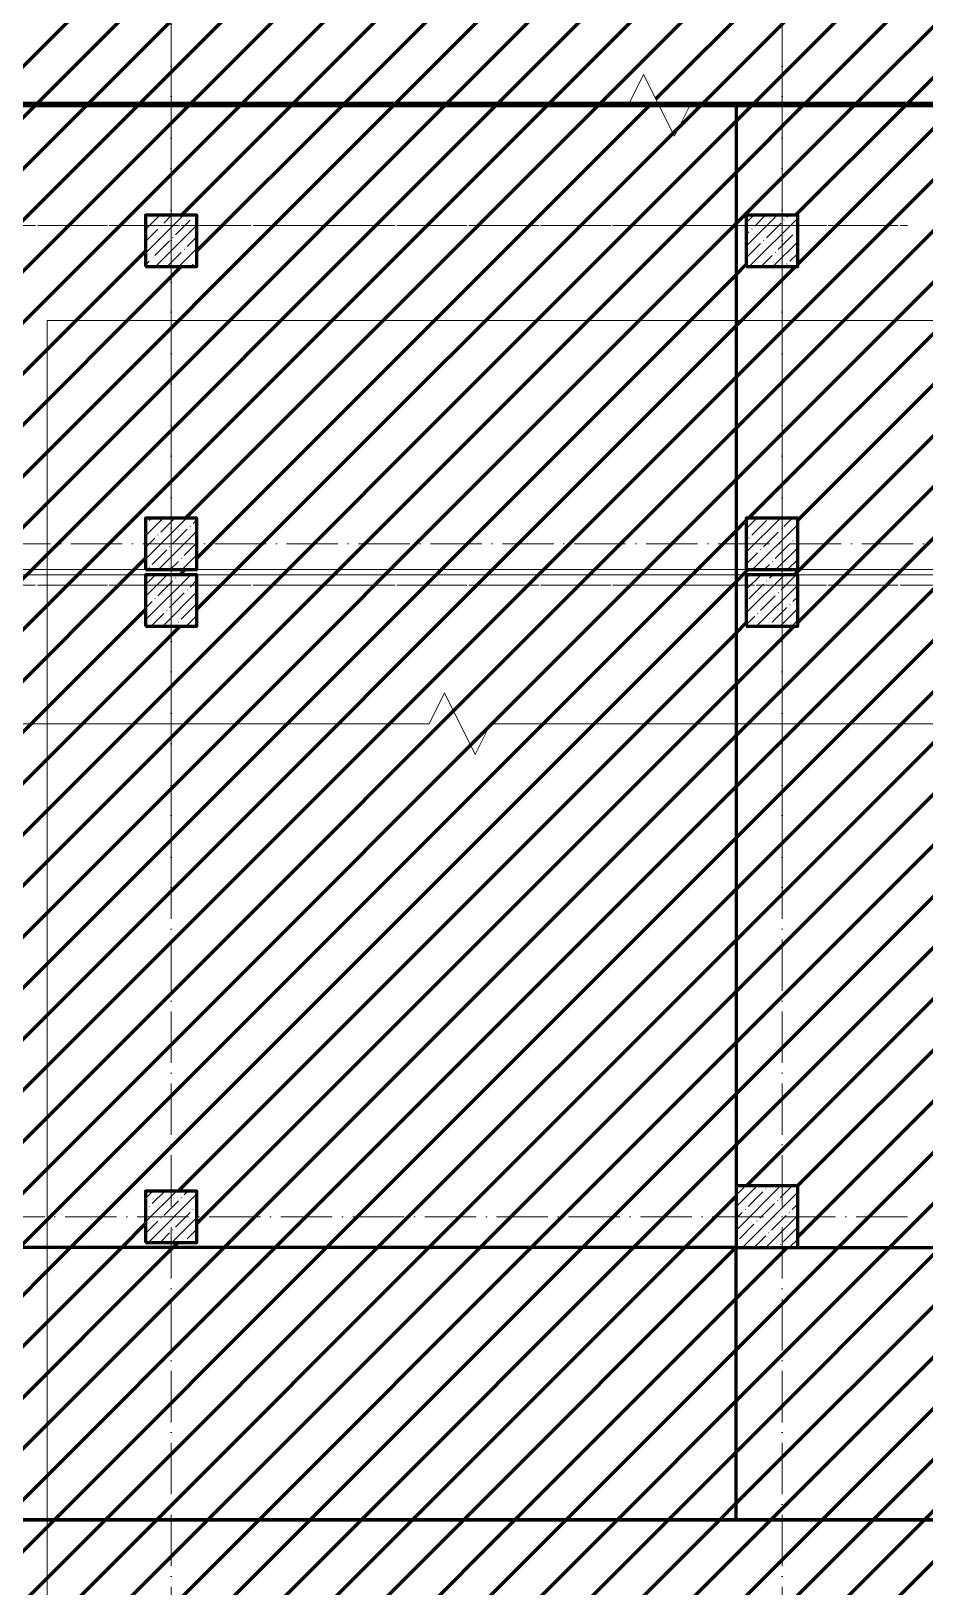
# Model space of a CAD drawing. Header units: millimetres. Extents: x -606178 to 312196, y -19338 to 632709.
# Drawn here: x -344046 to -335342, y 484871 to 500018 of the extents above; entities that cross this region are included whole.
import ezdxf

# ---------------------------------------------------------------- set-up
doc = ezdxf.new("R2010")
doc.units = ezdxf.units.MM
doc.linetypes.add('50_200_ШТРИХ_1Т_ш5_п1_п1_', pattern=[700, 500, -100, 0, -100])
for name, color, linetype, lineweight in [('6.4.1) Окр пт с инж. ПТ2.16', 3, 'Continuous', 60), ('6.4.3) Окр пт с инж. ПТ2.3', 150, 'Continuous', 60), ('A-DETL-GENF-OTLN', 7, 'Continuous', 9), ('A-FLOR-____-OTLN', 7, 'Continuous', 9), ('S-COLS-____-MCUT', 7, 'Continuous', 50), ('S-COLS-____-OTLN', 7, 'Continuous', 9), ('S-GRID-____-OTLN-1', 7, '50_200_ШТРИХ_1Т_ш5_п1_п1_', 9)]:
    doc.layers.add(name, color=color, linetype=linetype, lineweight=lineweight)
doc.layers.add('G-____-____-SYMB-1', color=9, linetype='Continuous', lineweight=9, true_color=0x808080)
pattern_1 = [(45, (-89000, -42681.04), (-114.04925, 114.04925), []), (45, (-88885.95, -42681.04), (-114.04925, 114.04925), [201.613, -40.323, 3.353, -36.97])]
pattern_2 = [(45, (-83150, -42681.04), (-114.04925, 114.04925), []), (45, (-83035.95, -42681.04), (-114.04925, 114.04925), [201.613, -40.323, 3.353, -36.97])]
pattern_3 = [(45, (-89000, -46181.04), (-114.04925, 114.04925), []), (45, (-88885.95, -46181.04), (-114.04925, 114.04925), [201.613, -40.323, 3.353, -36.97])]
pattern_4 = [(45, (-83150, -46181.04), (-114.04925, 114.04925), []), (45, (-83035.95, -46181.04), (-114.04925, 114.04925), [201.613, -40.323, 3.353, -36.97])]
pattern_5 = [(45, (-83150, -43231.04), (-114.04925, 114.04925), []), (45, (-83035.95, -43231.04), (-114.04925, 114.04925), [201.613, -40.323, 3.353, -36.97])]
pattern_6 = [(45, (-89000, -43231.04), (-114.04925, 114.04925), []), (45, (-88885.95, -43231.04), (-114.04925, 114.04925), [201.613, -40.323, 3.353, -36.97])]

# ---------------------------------------------------------------- blocks, each defined once
blk = doc.blocks.new('BSC_Колонна _Прямоугольная - 500х500-25642906-АР1_План отверстий 1 этажа в осях 1-64_А-ГГ')
at = {"layer": 'S-COLS-____-OTLN'}
h = blk.add_hatch(dxfattribs=at)
h.set_pattern_fill('FP_37', color=256, style=0, pattern_type=2)
h.set_pattern_definition(pattern_1)
h.paths.add_polyline_path([(-250, -250), (250, -250), (250, 250), (-250, 250)], flags=0)
at = {"layer": 'S-COLS-____-MCUT'}
for p, q in [((250, 250), (-250, 250)), ((-250, 250), (-250, -250)), ((250, -250), (250, 250)), ((-250, -250), (250, -250))]:
    blk.add_line(p, q, dxfattribs=at)
blk = doc.blocks.new('BSC_Колонна _Прямоугольная - 600х600-26981669-АР1_План отверстий 1 этажа в осях 1-64_А-ГГ')
at = {"layer": 'S-COLS-____-OTLN'}
h = blk.add_hatch(dxfattribs=at)
h.set_pattern_fill('FP_43', color=256, style=0, pattern_type=2)
h.set_pattern_definition([(45, (-88950, -36681.04), (-114.04925, 114.04925), []), (45, (-88835.95, -36681.04), (-114.04925, 114.04925), [201.613, -40.323, 3.353, -36.97])])
h.paths.add_polyline_path([(-300, -300), (300, -300), (300, 300), (-300, 300)], flags=0)
at = {"layer": 'S-COLS-____-MCUT'}
for p, q in [((300, 300), (-300, 300)), ((-300, 300), (-300, -300)), ((300, -300), (300, 300)), ((-300, -300), (300, -300))]:
    blk.add_line(p, q, dxfattribs=at)
blk = doc.blocks.new('BSC_Колонна _Прямоугольная - 500х500-V17-АР1_План отверстий 1 этажа в осях 1-64_А-ГГ')
at = {"layer": 'S-COLS-____-OTLN'}
h = blk.add_hatch(dxfattribs=at)
h.set_pattern_fill('FP_48', color=256, style=0, pattern_type=2)
h.set_pattern_definition(pattern_2)
h.paths.add_polyline_path([(-250, -250), (250, -250), (250, 250), (-250, 250)], flags=0)
at = {"layer": 'S-COLS-____-MCUT'}
for p, q in [((250, 250), (-250, 250)), ((-250, 250), (-250, -250)), ((250, -250), (250, 250)), ((-250, -250), (250, -250))]:
    blk.add_line(p, q, dxfattribs=at)
blk = doc.blocks.new('BSC_Колонна _Прямоугольная - 500х500-V87-АР1_План отверстий 1 этажа в осях 1-64_А-ГГ')
at = {"layer": 'S-COLS-____-OTLN'}
h = blk.add_hatch(dxfattribs=at)
h.set_pattern_fill('FP_119', color=256, style=0, pattern_type=2)
h.set_pattern_definition(pattern_3)
h.paths.add_polyline_path([(-250, -250), (250, -250), (250, 250), (-250, 250)], flags=0)
at = {"layer": 'S-COLS-____-MCUT'}
for p, q in [((250, 250), (-250, 250)), ((-250, 250), (-250, -250)), ((250, -250), (250, 250)), ((-250, -250), (250, -250))]:
    blk.add_line(p, q, dxfattribs=at)
blk = doc.blocks.new('BSC_Колонна _Прямоугольная - 500х500-V88-АР1_План отверстий 1 этажа в осях 1-64_А-ГГ')
at = {"layer": 'S-COLS-____-OTLN'}
h = blk.add_hatch(dxfattribs=at)
h.set_pattern_fill('FP_120', color=256, style=0, pattern_type=2)
h.set_pattern_definition(pattern_4)
h.paths.add_polyline_path([(-250, -250), (250, -250), (250, 250), (-250, 250)], flags=0)
at = {"layer": 'S-COLS-____-MCUT'}
for p, q in [((250, 250), (-250, 250)), ((-250, 250), (-250, -250)), ((250, -250), (250, 250)), ((-250, -250), (250, -250))]:
    blk.add_line(p, q, dxfattribs=at)
blk = doc.blocks.new('BSC_Колонна _Прямоугольная - 500х500-V91-АР1_План отверстий 1 этажа в осях 1-64_А-ГГ')
at = {"layer": 'S-COLS-____-OTLN'}
h = blk.add_hatch(dxfattribs=at)
h.set_pattern_fill('FP_123', color=256, style=0, pattern_type=2)
h.set_pattern_definition([(45, (-83150, -36681.04), (-114.04925, 114.04925), []), (45, (-83035.95, -36681.04), (-114.04925, 114.04925), [201.613, -40.323, 3.353, -36.97])])
h.paths.add_polyline_path([(-250, -250), (250, -250), (250, 250), (-250, 250)], flags=0)
at = {"layer": 'S-COLS-____-MCUT'}
for p, q in [((250, 250), (-250, 250)), ((-250, 250), (-250, -250)), ((250, -250), (250, 250)), ((-250, -250), (250, -250))]:
    blk.add_line(p, q, dxfattribs=at)
blk = doc.blocks.new('BSC_Колонна _Прямоугольная - 500х500-V135-АР1_План отверстий 1 этажа в осях 1-64_А-ГГ')
at = {"layer": 'S-COLS-____-OTLN'}
h = blk.add_hatch(dxfattribs=at)
h.set_pattern_fill('FP_169', color=256, style=0, pattern_type=2)
h.set_pattern_definition(pattern_5)
h.paths.add_polyline_path([(-250, -250), (250, -250), (250, 250), (-250, 250)], flags=0)
at = {"layer": 'S-COLS-____-MCUT'}
for p, q in [((250, 250), (-250, 250)), ((-250, 250), (-250, -250)), ((250, -250), (250, 250)), ((-250, -250), (250, -250))]:
    blk.add_line(p, q, dxfattribs=at)
blk = doc.blocks.new('BSC_Колонна _Прямоугольная - 500х500-V136-АР1_План отверстий 1 этажа в осях 1-64_А-ГГ')
at = {"layer": 'S-COLS-____-OTLN'}
h = blk.add_hatch(dxfattribs=at)
h.set_pattern_fill('FP_170', color=256, style=0, pattern_type=2)
h.set_pattern_definition(pattern_6)
h.paths.add_polyline_path([(-250, -250), (250, -250), (250, 250), (-250, 250)], flags=0)
at = {"layer": 'S-COLS-____-MCUT'}
for p, q in [((250, 250), (-250, 250)), ((-250, 250), (-250, -250)), ((250, -250), (250, 250)), ((-250, -250), (250, -250))]:
    blk.add_line(p, q, dxfattribs=at)
blk = doc.blocks.new('DET_L_Линия разрыва - М100-27490010-АР1_План отверстий 1 этажа в осях 1-64_А-ГГ')
at = {"layer": 'A-DETL-GENF-OTLN'}
for p, q in [((14250, 300), (14100, 0)), ((14550, -300), (14250, 300)), ((14100, 0), (0, 0)), ((14700, 0), (14550, -300)), ((28800, 0), (14700, 0))]:
    blk.add_line(p, q, dxfattribs=at)
blk = doc.blocks.new('BSC_Колонна _Прямоугольная - 500х500-V37-АР1_План отверстий 1 этажа в осях 1-64_Ю-ЯЯ')
at = {"layer": 'S-COLS-____-OTLN'}
h = blk.add_hatch(dxfattribs=at)
h.set_pattern_fill('FP_44', color=256, style=0, pattern_type=2)
h.set_pattern_definition(pattern_1)
h.paths.add_polyline_path([(-250, -250), (250, -250), (250, 250), (-250, 250)], flags=0)
at = {"layer": 'S-COLS-____-MCUT'}
for p, q in [((250, 250), (-250, 250)), ((-250, 250), (-250, -250)), ((250, -250), (250, 250)), ((-250, -250), (250, -250))]:
    blk.add_line(p, q, dxfattribs=at)
blk = doc.blocks.new('BSC_Колонна _Прямоугольная - 500х500-V39-АР1_План отверстий 1 этажа в осях 1-64_Ю-ЯЯ')
at = {"layer": 'S-COLS-____-OTLN'}
h = blk.add_hatch(dxfattribs=at)
h.set_pattern_fill('FP_46', color=256, style=0, pattern_type=2)
h.set_pattern_definition(pattern_2)
h.paths.add_polyline_path([(-250, -250), (250, -250), (250, 250), (-250, 250)], flags=0)
at = {"layer": 'S-COLS-____-MCUT'}
for p, q in [((250, 250), (-250, 250)), ((-250, 250), (-250, -250)), ((250, -250), (250, 250)), ((-250, -250), (250, -250))]:
    blk.add_line(p, q, dxfattribs=at)
blk = doc.blocks.new('BSC_Колонна _Прямоугольная - 500х500-V58-АР1_План отверстий 1 этажа в осях 1-64_Ю-ЯЯ')
at = {"layer": 'S-COLS-____-OTLN'}
h = blk.add_hatch(dxfattribs=at)
h.set_pattern_fill('FP_65', color=256, style=0, pattern_type=2)
h.set_pattern_definition(pattern_3)
h.paths.add_polyline_path([(-250, -250), (250, -250), (250, 250), (-250, 250)], flags=0)
at = {"layer": 'S-COLS-____-MCUT'}
for p, q in [((250, 250), (-250, 250)), ((-250, 250), (-250, -250)), ((250, -250), (250, 250)), ((-250, -250), (250, -250))]:
    blk.add_line(p, q, dxfattribs=at)
blk = doc.blocks.new('BSC_Колонна _Прямоугольная - 500х500-V59-АР1_План отверстий 1 этажа в осях 1-64_Ю-ЯЯ')
at = {"layer": 'S-COLS-____-OTLN'}
h = blk.add_hatch(dxfattribs=at)
h.set_pattern_fill('FP_66', color=256, style=0, pattern_type=2)
h.set_pattern_definition(pattern_4)
h.paths.add_polyline_path([(-250, -250), (250, -250), (250, 250), (-250, 250)], flags=0)
at = {"layer": 'S-COLS-____-MCUT'}
for p, q in [((250, 250), (-250, 250)), ((-250, 250), (-250, -250)), ((250, -250), (250, 250)), ((-250, -250), (250, -250))]:
    blk.add_line(p, q, dxfattribs=at)
blk = doc.blocks.new('BSC_Колонна _Прямоугольная - 500х500-V143-АР1_План отверстий 1 этажа в осях 1-64_Ю-ЯЯ')
at = {"layer": 'S-COLS-____-OTLN'}
h = blk.add_hatch(dxfattribs=at)
h.set_pattern_fill('FP_154', color=256, style=0, pattern_type=2)
h.set_pattern_definition(pattern_5)
h.paths.add_polyline_path([(-250, -250), (250, -250), (250, 250), (-250, 250)], flags=0)
at = {"layer": 'S-COLS-____-MCUT'}
for p, q in [((250, 250), (-250, 250)), ((-250, 250), (-250, -250)), ((250, -250), (250, 250)), ((-250, -250), (250, -250))]:
    blk.add_line(p, q, dxfattribs=at)
blk = doc.blocks.new('BSC_Колонна _Прямоугольная - 500х500-V144-АР1_План отверстий 1 этажа в осях 1-64_Ю-ЯЯ')
at = {"layer": 'S-COLS-____-OTLN'}
h = blk.add_hatch(dxfattribs=at)
h.set_pattern_fill('FP_155', color=256, style=0, pattern_type=2)
h.set_pattern_definition(pattern_6)
h.paths.add_polyline_path([(-250, -250), (250, -250), (250, 250), (-250, 250)], flags=0)
at = {"layer": 'S-COLS-____-MCUT'}
for p, q in [((250, 250), (-250, 250)), ((-250, 250), (-250, -250)), ((250, -250), (250, 250)), ((-250, -250), (250, -250))]:
    blk.add_line(p, q, dxfattribs=at)
blk = doc.blocks.new('DET_L_Линия разрыва - М100-27489994-АР1_План отверстий 1 этажа в осях 1-64_Ю-ЯЯ')
at = {"layer": 'A-DETL-GENF-OTLN'}
for p, q in [((16000, 300), (15850, 0)), ((16300, -300), (16000, 300)), ((15850, 0), (0, 0)), ((16450, 0), (16300, -300)), ((32300, 0), (16450, 0))]:
    blk.add_line(p, q, dxfattribs=at)

msp = doc.modelspace()

# ---------------------------------------------------------------- hatches: boundary and pattern name
at = {"layer": '6.4.3) Окр пт с инж. ПТ2.3'}
h = msp.add_hatch(dxfattribs=at)
h.set_pattern_fill('ANSI31', color=256, scale=111)
h.paths.add_polyline_path([(-332580.7712, 501875.3011), (-332580.7712, 503075.3011), (-332580.7712, 503475.3011), (-336580.7712, 503475.3011), (-337080.7712, 503475.3011), (-338565.7712, 503475.3011), (-338935.7712, 503475.3011), (-339385.7712, 503475.3011), (-339615.7712, 503475.3011), (-339665.7712, 503475.3011), (-340765.7712, 503475.3011), (-340815.7712, 503475.3011), (-341015.7712, 503475.3011), (-341065.7712, 503475.3011), (-342430.7712, 503475.3011), (-342830.7712, 503475.3011), (-342830.7712, 503175.3011), (-344150.7712, 503175.3011), (-344150.7712, 504475.3011), (-343900.7712, 504475.3011), (-343500.7712, 504475.3011), (-343030.7712, 504475.3011), (-343030.7712, 505525.3011), (-343030.7712, 505925.3011), (-343030.7712, 507225.3011), (-344480.7712, 507225.3011), (-344830.7712, 507225.3011), (-344830.7712, 507975.3011), (-344830.7712, 508275.3011), (-344830.7712, 509975.3011), (-344480.7712, 509975.3011), (-343430.7712, 509975.3011), (-343430.7712, 510075.3011), (-343430.7712, 510275.3011), (-343430.7712, 510975.3011), (-343430.7712, 511175.3011), (-343430.7712, 511890.3011), (-344130.7712, 511890.3011), (-344530.7712, 511890.3011), (-345530.7712, 511890.3011), (-345580.7712, 511890.3011), (-346480.7712, 511890.3011), (-346880.7712, 511890.3011), (-347630.7712, 511890.3011), (-347630.7712, 511675.3011), (-347630.7712, 511175.3011), (-348130.7712, 511175.3011), (-348130.7712, 507475.3011), (-347830.7712, 507475.3011), (-347830.7712, 506975.3011), (-348130.7712, 506975.3011), (-348130.7712, 504475.3011), (-347230.7712, 504475.3011), (-347230.7712, 502675.3011), (-348130.7712, 502675.3011), (-348130.7712, 499550.3011), (-347230.7712, 499550.3011), (-347230.7712, 499295.4397), (-338230.7712, 499295.4397), (-338080.7712, 499595.4397), (-337780.7712, 498995.4397), (-337630.7712, 499295.4397), (-328980.7712, 499295.4397), (-328980.7712, 500125.3011), (-332580.7712, 500125.3011)])
h.paths.add_polyline_path([(-343570.7712, 506185.3011), (-343770.7712, 506185.3011), (-343770.7712, 506385.3011), (-343570.7712, 506385.3011)], flags=16)
h.paths.add_polyline_path([(-343530.7712, 510975.3011), (-343730.7712, 510975.3011), (-343730.7712, 511175.3011), (-343530.7712, 511175.3011)], flags=16)
h = msp.add_hatch(dxfattribs=at)
h.set_pattern_fill('ANSI31', color=256, scale=111)
h.paths.add_polyline_path([(-337180.7712, 499295.4397), (-347230.7712, 499295.4397), (-347230.7712, 497725.3011), (-348130.7712, 497725.3011), (-348130.7712, 495275.3011), (-347830.7712, 495275.3011), (-347830.7712, 494775.3011), (-348130.7712, 494775.3011), (-348130.7712, 488725.3011), (-347830.7712, 488725.3011), (-347830.7712, 488175.3011), (-337180.7712, 488175.3011), (-337180.7712, 488775.3011)])
h.paths.add_polyline_path([(-342430.7712, 488725.3011), (-342430.7712, 488225.3011), (-342930.7712, 488225.3011), (-342930.7712, 488725.3011)], flags=16)
h.paths.add_polyline_path([(-342930.7712, 494225.3011), (-342930.7712, 494725.3011), (-342430.7712, 494725.3011), (-342430.7712, 494225.3011)], flags=16)
h.paths.add_polyline_path([(-342930.7712, 494775.3011), (-342930.7712, 495275.3011), (-342430.7712, 495275.3011), (-342430.7712, 494775.3011)], flags=16)
h.paths.add_polyline_path([(-342930.7712, 497725.3011), (-342930.7712, 498225.3011), (-342430.7712, 498225.3011), (-342430.7712, 497725.3011)], flags=16)
h = msp.add_hatch(dxfattribs=at)
h.set_pattern_fill('ANSI31', color=256, scale=111)
h.paths.add_polyline_path([(-324580.7712, 494225.3011), (-325080.7712, 494225.3011), (-325080.7712, 494725.3011), (-324580.7712, 494725.3011), (-324580.7712, 497525.3011), (-324836.7712, 497525.3011), (-324836.7712, 497625.3011), (-328980.7712, 497625.3011), (-328980.7712, 498575.3011), (-324580.7712, 498575.3011), (-324580.7712, 499314.185), (-337180.7712, 499314.185), (-337180.7712, 488775.3011), (-336580.7712, 488775.3011), (-336580.7712, 488175.3011), (-324580.7712, 488175.3011), (-324580.7712, 488875.3011), (-325080.7712, 488875.3011), (-325080.7712, 489375.3011), (-324580.7712, 489375.3011)])
h.paths.add_polyline_path([(-331930.7712, 493875.3011), (-333130.7712, 493875.3011), (-333130.7712, 495760.3011), (-331930.7712, 495760.3011)], flags=16)
h.paths.add_polyline_path([(-332080.7712, 489375.3011), (-332080.7712, 488875.3011), (-332580.7712, 488875.3011), (-332580.7712, 489375.3011)], flags=16)
h.paths.add_polyline_path([(-336580.7712, 494225.3011), (-337080.7712, 494225.3011), (-337080.7712, 494725.3011), (-336580.7712, 494725.3011)], flags=16)
h.paths.add_polyline_path([(-336580.7712, 494775.3011), (-337080.7712, 494775.3011), (-337080.7712, 495275.3011), (-336580.7712, 495275.3011)], flags=16)
h.paths.add_polyline_path([(-332080.7712, 498075.3011), (-332580.7712, 498075.3011), (-332580.7712, 498575.3011), (-332080.7712, 498575.3011)], flags=16)
h.paths.add_polyline_path([(-332630.7712, 498625.3011), (-333130.7712, 498625.3011), (-333130.7712, 499125.3011), (-332630.7712, 499125.3011)], flags=16)
h.paths.add_polyline_path([(-336580.7712, 497725.3011), (-337080.7712, 497725.3011), (-337080.7712, 498225.3011), (-336580.7712, 498225.3011)], flags=16)
h = msp.add_hatch(dxfattribs=at)
h.set_pattern_fill('ANSI31', color=256, scale=111)
h.paths.add_polyline_path([(-337180.7712, 488175.3011), (-348130.7712, 488175.3011), (-348130.7712, 485525.3011), (-337180.7712, 485525.3011)])
h = msp.add_hatch(dxfattribs=at)
h.set_pattern_fill('ANSI31', color=256, scale=111)
h.paths.add_polyline_path([(-324586.7712, 488175.3011), (-337180.7712, 488175.3011), (-337180.7712, 485525.3011), (-324836.7712, 485525.3011), (-324836.7712, 485869.3011), (-325086.7712, 485869.3011), (-325086.7712, 486369.3011), (-324836.7712, 486369.3011), (-324836.7712, 486713.3011), (-324586.7712, 486713.3011)])
h.paths.add_polyline_path([(-332080.7712, 486375.3011), (-332080.7712, 485875.3011), (-332580.7712, 485875.3011), (-332580.7712, 486375.3011)], flags=16)
h = msp.add_hatch(dxfattribs=at)
h.set_pattern_fill('ANSI31', color=256, scale=111)
h.paths.add_polyline_path([(-325080.7712, 480375.3011), (-324580.7712, 480375.3011), (-324580.7712, 485525.3011), (-324836.7712, 485525.3011), (-348130.7712, 485525.3011), (-348130.7712, 482725.3011), (-347830.7712, 482725.3011), (-347830.7712, 482225.3011), (-348130.7712, 482225.3011), (-348130.7712, 476725.3011), (-347830.7712, 476725.3011), (-347830.7712, 476225.3011), (-348130.7712, 476225.3011), (-348130.7712, 470725.3011), (-347830.7712, 470725.3011), (-347830.7712, 470225.3011), (-348130.7712, 470225.3011), (-348130.7712, 468375.3011), (-324580.7712, 468375.3011), (-324580.7712, 470875.3011), (-325080.7712, 470875.3011), (-325080.7712, 471375.3011), (-324580.7712, 471375.3011), (-324580.7712, 476531.3011), (-324830.7712, 476531.3011), (-324830.7712, 476875.3011), (-325080.7712, 476875.3011), (-325080.7712, 477375.3011), (-324830.7712, 477375.3011), (-324830.7712, 477719.3011), (-324580.7712, 477719.3011), (-324580.7712, 479875.3011), (-325080.7712, 479875.3011)])
h.paths.add_polyline_path([(-342430.7712, 482225.3011), (-342930.7712, 482225.3011), (-342930.7712, 482725.3011), (-342430.7712, 482725.3011)], flags=16)
h.paths.add_polyline_path([(-337180.7712, 482175.3011), (-337180.7712, 482775.3011), (-336580.7712, 482775.3011), (-336580.7712, 482175.3011)], flags=16)
h.paths.add_polyline_path([(-337180.7712, 477975.3011), (-335980.7712, 477975.3011), (-335980.7712, 475825.3011), (-337180.7712, 475825.3011)], flags=16)
h.paths.add_polyline_path([(-342430.7712, 476725.3011), (-342430.7712, 476225.3011), (-342930.7712, 476225.3011), (-342930.7712, 476725.3011)], flags=16)
h.paths.add_polyline_path([(-332580.7712, 480375.3011), (-332080.7712, 480375.3011), (-332080.7712, 479875.3011), (-332580.7712, 479875.3011)], flags=16)
h.paths.add_polyline_path([(-332580.7712, 477375.3011), (-331930.7712, 477375.3011), (-331930.7712, 476175.3011), (-332580.7712, 476175.3011)], flags=16)
h.paths.add_polyline_path([(-342430.7712, 470725.3011), (-342430.7712, 470225.3011), (-342930.7712, 470225.3011), (-342930.7712, 470725.3011)], flags=16)
h.paths.add_polyline_path([(-337180.7712, 470775.3011), (-336580.7712, 470775.3011), (-336580.7712, 470175.3011), (-337180.7712, 470175.3011)], flags=16)
h.paths.add_polyline_path([(-332580.7712, 471375.3011), (-332080.7712, 471375.3011), (-332080.7712, 470875.3011), (-332580.7712, 470875.3011)], flags=16)

# ---------------------------------------------------------------- linework, layer by layer
at = {"layer": '6.4.1) Окр пт с инж. ПТ2.16'}
for points in [[(-348130.7712, 499314.185), (-324580.7712, 499314.185), (-324580.7712, 468375.3011), (-348130.7712, 468375.3011)], [(-348130.7712, 485525.3011), (-324580.7712, 485525.3011), (-324580.7712, 499314.185), (-348130.7712, 499314.185)], [(-348130.7712, 499314.185), (-337180.7712, 499314.185), (-337180.7712, 488175.3011), (-348130.7712, 488175.3011)], [(-342930.7712, 497725.3011), (-342430.7712, 497725.3011), (-342430.7712, 498225.3011), (-342930.7712, 498225.3011)], [(-337080.7712, 497725.3011), (-336580.7712, 497725.3011), (-336580.7712, 498225.3011), (-337080.7712, 498225.3011)], [(-342930.7712, 494775.3011), (-342430.7712, 494775.3011), (-342430.7712, 495275.3011), (-342930.7712, 495275.3011)], [(-337080.7712, 494775.3011), (-336580.7712, 494775.3011), (-336580.7712, 495275.3011), (-337080.7712, 495275.3011)], [(-342930.7712, 494225.3011), (-342430.7712, 494225.3011), (-342430.7712, 494725.3011), (-342930.7712, 494725.3011)], [(-337080.7712, 494225.3011), (-336580.7712, 494225.3011), (-336580.7712, 494725.3011), (-337080.7712, 494725.3011)], [(-342930.7712, 488225.3011), (-342430.7712, 488225.3011), (-342430.7712, 488725.3011), (-342930.7712, 488725.3011)], [(-337180.7712, 488175.3011), (-336580.7712, 488175.3011), (-336580.7712, 488775.3011), (-337180.7712, 488775.3011)], [(-337180.7712, 488175.3011), (-324586.7712, 488175.3011), (-324586.7712, 485525.3011), (-337180.7712, 485525.3011)], [(-348130.7712, 468375.3011), (-324574.7712, 468375.3011), (-324574.7712, 485525.3011), (-348130.7712, 485525.3011)]]:
    msp.add_lwpolyline(points, close=True, dxfattribs=at)
msp.add_lwpolyline([(-347230.7712, 499295.4397), (-328980.7712, 499295.4397)], dxfattribs=at)
at = {"layer": 'A-FLOR-____-OTLN'}
for p, q in [((-347830.7712, 494775.3011), (-342930.7712, 494775.3011)), ((-347830.7712, 494775.3011), (-342930.7712, 494775.3011)), ((-342930.7712, 494725.3011), (-347830.7712, 494725.3011)), ((-342930.7712, 494725.3011), (-347830.7712, 494725.3011)), ((-342430.7712, 494775.3011), (-337080.7712, 494775.3011)), ((-342430.7712, 494775.3011), (-337080.7712, 494775.3011)), ((-337080.7712, 494725.3011), (-342430.7712, 494725.3011)), ((-337080.7712, 494725.3011), (-342430.7712, 494725.3011)), ((-336580.7712, 494775.3011), (-333130.7712, 494775.3011)), ((-336580.7712, 494775.3011), (-333130.7712, 494775.3011)), ((-333130.7712, 494725.3011), (-336580.7712, 494725.3011)), ((-333130.7712, 494725.3011), (-336580.7712, 494725.3011))]:
    msp.add_line(p, q, dxfattribs=at)
at = {"layer": 'G-____-____-SYMB-1'}
for p, q in [((-343887.7734, 497200.5853), (-343887.7734, 447005.8013)), ((-327082.5712, 497200.5853), (-343887.7734, 497200.5853)), ((-343887.7734, 497200.5853), (-343887.7734, 492159.4666)), ((-327082.5712, 497200.5853), (-343887.7734, 497200.5853))]:
    msp.add_line(p, q, dxfattribs=at)
at = {"layer": 'S-GRID-____-OTLN-1'}
for p, q in [((-342680.7712, 542687.1106), (-342680.7712, 491375.8881)), ((-336730.7712, 542687.1106), (-336730.7712, 491375.8881)), ((-342680.7712, 501675.2188), (-342680.7712, 463616.9934)), ((-336730.7712, 501675.2188), (-336730.7712, 447311.6528)), ((-358504.0007, 498125.3011), (-335511.9839, 498125.3011)), ((-356586.1335, 498125.3011), (-335511.9839, 498125.3011)), ((-351358.4567, 495025.3011), (-321866.5578, 495025.3011)), ((-351358.4567, 495025.3011), (-321866.5578, 495025.3011)), ((-358504.0007, 494625.3011), (-321756.3646, 494625.3011)), ((-356586.1335, 494625.3011), (-321756.3646, 494625.3011)), ((-335511.9839, 488475.3011), (-358504.0007, 488475.3011))]:
    msp.add_line(p, q, dxfattribs=at)

# ---------------------------------------------------------------- block references
at = {"layer": 'A-DETL-GENF-OTLN', "rotation": 180}
msp.add_blockref('DET_L_Линия разрыва - М100-27490010-АР1_План отверстий 1 этажа в осях 1-64_А-ГГ', (-323530.7712, 499295.4397), dxfattribs=at)
at = {"layer": 'A-DETL-GENF-OTLN'}
msp.add_blockref('DET_L_Линия разрыва - М100-27489994-АР1_План отверстий 1 этажа в осях 1-64_Ю-ЯЯ', (-356020.7712, 493275.3011), dxfattribs=at)
at = {"layer": 'S-COLS-____-OTLN'}
for name, p in [('BSC_Колонна _Прямоугольная - 500х500-V88-АР1_План отверстий 1 этажа в осях 1-64_А-ГГ', (-342680.7712, 497975.3011)), ('BSC_Колонна _Прямоугольная - 500х500-V59-АР1_План отверстий 1 этажа в осях 1-64_Ю-ЯЯ', (-342680.7712, 497975.3011)), ('BSC_Колонна _Прямоугольная - 500х500-V87-АР1_План отверстий 1 этажа в осях 1-64_А-ГГ', (-336830.7712, 497975.3011)), ('BSC_Колонна _Прямоугольная - 500х500-V58-АР1_План отверстий 1 этажа в осях 1-64_Ю-ЯЯ', (-336830.7712, 497975.3011)), ('BSC_Колонна _Прямоугольная - 500х500-V135-АР1_План отверстий 1 этажа в осях 1-64_А-ГГ', (-342680.7712, 495025.3011)), ('BSC_Колонна _Прямоугольная - 500х500-V143-АР1_План отверстий 1 этажа в осях 1-64_Ю-ЯЯ', (-342680.7712, 495025.3011)), ('BSC_Колонна _Прямоугольная - 500х500-V136-АР1_План отверстий 1 этажа в осях 1-64_А-ГГ', (-336830.7712, 495025.3011)), ('BSC_Колонна _Прямоугольная - 500х500-V144-АР1_План отверстий 1 этажа в осях 1-64_Ю-ЯЯ', (-336830.7712, 495025.3011)), ('BSC_Колонна _Прямоугольная - 500х500-V17-АР1_План отверстий 1 этажа в осях 1-64_А-ГГ', (-342680.7712, 494475.3011)), ('BSC_Колонна _Прямоугольная - 500х500-V39-АР1_План отверстий 1 этажа в осях 1-64_Ю-ЯЯ', (-342680.7712, 494475.3011)), ('BSC_Колонна _Прямоугольная - 500х500-25642906-АР1_План отверстий 1 этажа в осях 1-64_А-ГГ', (-336830.7712, 494475.3011)), ('BSC_Колонна _Прямоугольная - 500х500-V37-АР1_План отверстий 1 этажа в осях 1-64_Ю-ЯЯ', (-336830.7712, 494475.3011)), ('BSC_Колонна _Прямоугольная - 500х500-V91-АР1_План отверстий 1 этажа в осях 1-64_А-ГГ', (-342680.7712, 488475.3011)), ('BSC_Колонна _Прямоугольная - 600х600-26981669-АР1_План отверстий 1 этажа в осях 1-64_А-ГГ', (-336880.7712, 488475.3011))]:
    msp.add_blockref(name, p, dxfattribs=at)

doc.saveas('drawing.dxf')
